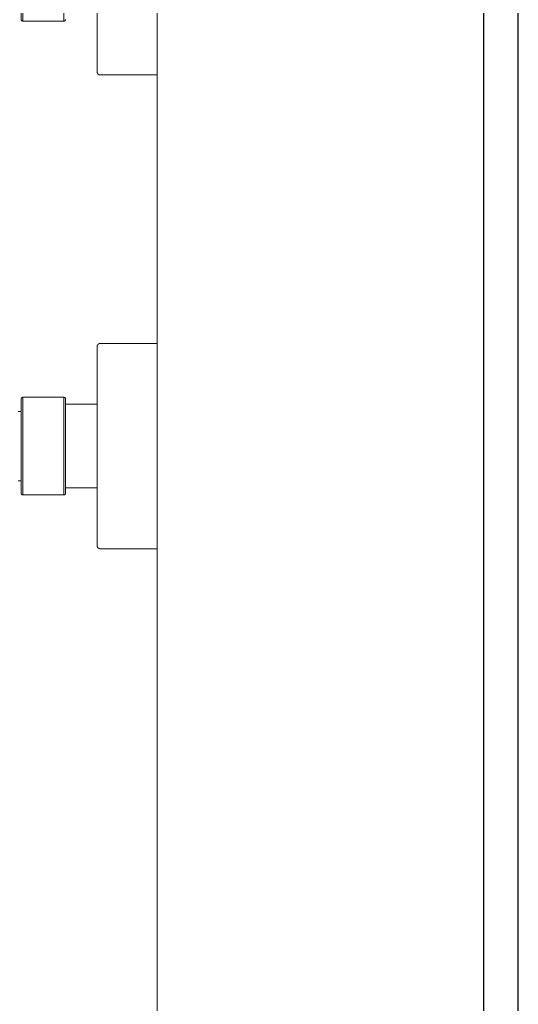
# Model space of a CAD drawing. Header units: millimetres. Extents: x -343543 to 400519, y -115663 to 104219.
# Drawn here: x -173098.1 to -172953.1, y 4753.7 to 5039.8 of the extents above; entities that cross this region are included whole.
import ezdxf

# ---------------------------------------------------------------- set-up
doc = ezdxf.new("R2010")
doc.units = ezdxf.units.MM
doc.layers.get('0').update_dxf_attribs({"color": 231, "lineweight": 0})
for name, color, linetype, lineweight in [('A-SYMBOLS', 10, 'Continuous', 13), ('XREF MAT BANG TUONG XAY$0$01.Xref _MB T1$0$A-FURN', 8, 'Continuous', 5), ('XREF MAT BANG TUONG XAY$0$01.Xref _MB T1$0$A-TEXT', 8, 'Continuous', 25)]:
    doc.layers.add(name, color=color, linetype=linetype, lineweight=lineweight)
doc.layers.add('XREF MAT BANG TUONG XAY$0$A-FNSH', color=8, linetype='Continuous')

# ---------------------------------------------------------------- blocks, each defined once
blk = doc.blocks.new('*U200')
at = {"color": 8}
for p, q in [((-38.44, -16.42), (-38.44, 0)), ((97.1, -16.48), (97.1, 0)), ((-96.43, -17.2), (-39.23, -17.2)), ((39.14, -17.2), (96.34, -17.2)), ((-53.85, -38.59), (-53.85, -26.61)), ((81.69, -38.62), (81.69, -26.56)), ((-53.85, -38.47), (-81.78, -38.47)), ((-81.47, -38.91), (-54.15, -38.91)), ((81.69, -38.47), (53.76, -38.47)), ((54.07, -38.91), (81.42, -38.91))]:
    blk.add_line(p, q, dxfattribs=at)
for points in [[(-97.18, 0), (-38.44, 0)], [(38.36, 0), (38.36, -16.42), (38.39, -16.42), (38.39, -16.54), (38.42, -16.57), (38.42, -16.62), (38.44, -16.65), (38.44, -16.71), (38.47, -16.71), (38.47, -16.73), (38.5, -16.76), (38.5, -16.79), (38.53, -16.79), (38.53, -16.85), (38.56, -16.85), (38.56, -16.87), (38.58, -16.87), (38.58, -16.9), (38.61, -16.9), (38.61, -16.93), (38.64, -16.93), (38.64, -16.96), (38.67, -16.96), (38.67, -16.98), (38.69, -16.98), (38.69, -17.02), (38.72, -17.02), (38.72, -17.04), (38.75, -17.04), (38.78, -17.07), (38.81, -17.07), (38.81, -17.11), (38.86, -17.11), (38.86, -17.12), (38.92, -17.12), (38.92, -17.15), (39, -17.15), (39, -17.18), (39.12, -17.18), (39.14, -17.2)], [(38.36, 0), (97.1, 0)], [(-39.23, -17.2), (-39.2, -17.18), (-39.08, -17.18), (-39.08, -17.15), (-39, -17.15), (-39, -17.12), (-38.95, -17.12), (-38.95, -17.11), (-38.89, -17.11), (-38.89, -17.07), (-38.86, -17.07), (-38.83, -17.04), (-38.81, -17.04), (-38.81, -17.02), (-38.78, -17.02), (-38.78, -16.98), (-38.75, -16.98), (-38.75, -16.96), (-38.72, -16.96), (-38.7, -16.93), (-38.7, -16.9), (-38.67, -16.9), (-38.67, -16.87), (-38.64, -16.87), (-38.64, -16.85), (-38.61, -16.85), (-38.61, -16.81), (-38.59, -16.79), (-38.59, -16.76), (-38.55, -16.76), (-38.55, -16.71), (-38.52, -16.71), (-38.52, -16.65), (-38.5, -16.62), (-38.5, -16.57), (-38.47, -16.54), (-38.47, -16.42), (-38.44, -16.42)], [(96.34, -17.2), (96.34, -17.18), (96.45, -17.18), (96.45, -17.15), (96.54, -17.15), (96.54, -17.12), (96.6, -17.12), (96.6, -17.11), (96.65, -17.11), (96.65, -17.07), (96.71, -17.07), (96.71, -17.04), (96.74, -17.04), (96.74, -17.02), (96.77, -17.02), (96.79, -16.98), (96.82, -16.96), (96.85, -16.96), (96.85, -16.93), (96.87, -16.9), (96.9, -16.87), (96.9, -16.85), (96.93, -16.85), (96.93, -16.81), (96.96, -16.81), (96.96, -16.76), (96.99, -16.76), (96.99, -16.73), (97.01, -16.71), (97.01, -16.65), (97.05, -16.65), (97.05, -16.6), (97.07, -16.6), (97.07, -16.48), (97.1, -16.48)], [(55.77, -26.25), (55.77, -17.2)], [(79.68, -17.2), (79.68, -26.25)], [(-81.78, -26.72), (-53.85, -26.72)], [(-53.85, -26.61), (-53.88, -26.58), (-53.88, -26.53), (-53.9, -26.53), (-53.9, -26.47), (-53.93, -26.47), (-53.93, -26.45), (-53.96, -26.42), (-53.96, -26.38), (-53.99, -26.38), (-53.99, -26.36), (-54.05, -26.36), (-54.05, -26.33), (-54.07, -26.33), (-54.07, -26.3), (-54.15, -26.3), (-54.15, -26.28), (-54.26, -26.28), (-54.26, -26.25)], [(81.27, -26.25), (54.18, -26.25), (54.18, -26.28), (54.07, -26.28), (54.07, -26.3), (53.98, -26.3), (53.98, -26.33), (53.96, -26.33), (53.96, -26.36), (53.94, -26.36), (53.9, -26.38), (53.87, -26.42), (53.87, -26.45), (53.85, -26.45), (53.85, -26.47), (53.82, -26.47), (53.82, -26.53), (53.79, -26.53), (53.79, -26.61), (53.76, -26.61)], [(53.76, -26.61), (53.76, -38.59), (53.79, -38.59), (53.79, -38.67), (53.82, -38.67), (53.82, -38.73), (53.85, -38.73), (53.85, -38.76), (53.87, -38.76), (53.87, -38.79), (53.9, -38.79), (53.9, -38.81), (53.94, -38.81), (53.94, -38.83), (53.96, -38.83), (53.96, -38.87), (53.98, -38.87), (54.02, -38.9), (54.07, -38.9), (54.07, -38.91)], [(53.76, -26.72), (81.69, -26.72)], [(81.69, -26.56), (81.67, -26.56), (81.67, -26.49), (81.64, -26.49), (81.64, -26.47), (81.61, -26.45), (81.61, -26.42), (81.58, -26.42), (81.58, -26.38), (81.56, -26.38), (81.56, -26.36), (81.53, -26.36), (81.5, -26.33), (81.47, -26.33), (81.47, -26.3), (81.42, -26.3), (81.42, -26.28), (81.27, -26.28), (81.27, -26.25)], [(-54.15, -38.91), (-54.15, -38.9), (-54.1, -38.9), (-54.07, -38.87), (-54.05, -38.87), (-54.05, -38.83), (-54.01, -38.83), (-54.01, -38.81), (-53.99, -38.81), (-53.96, -38.79), (-53.96, -38.76), (-53.93, -38.76), (-53.93, -38.73), (-53.9, -38.73), (-53.9, -38.67), (-53.88, -38.67), (-53.88, -38.59), (-53.85, -38.59)], [(57.79, -39.85), (57.79, -38.91)], [(77.66, -38.91), (77.66, -39.85)], [(81.42, -38.91), (81.42, -38.9), (81.47, -38.9), (81.47, -38.87), (81.5, -38.87), (81.5, -38.83), (81.56, -38.83), (81.56, -38.81), (81.58, -38.81), (81.58, -38.79), (81.61, -38.79), (81.61, -38.73), (81.64, -38.73), (81.64, -38.69), (81.67, -38.69), (81.67, -38.64), (81.69, -38.62)]]:
    blk.add_lwpolyline(points, dxfattribs=at)
blk = doc.blocks.new('XREF MAT BANG TUONG XAY$0$01.Xref _MB T1$0$Phong tam')
at = {"layer": 'XREF MAT BANG TUONG XAY$0$01.Xref _MB T1$0$A-FURN', "color": 8, "xscale": 1.016, "yscale": 1.016, "zscale": 1.016, "rotation": 270}
blk.add_blockref('*U200', (-330, 1984.71), dxfattribs=at)
at = {"layer": 'XREF MAT BANG TUONG XAY$0$01.Xref _MB T1$0$A-FURN', "color": 8, "elevation": 0}
blk.add_lwpolyline([(-330, 2460), (-235, 2460), (-235, 1480), (-330, 1480)], close=True, dxfattribs=at)
blk = doc.blocks.new('01.Xref _MB T1')
at = {"layer": 'XREF MAT BANG TUONG XAY$0$01.Xref _MB T1$0$A-TEXT', "color": 8}
blk.add_blockref('XREF MAT BANG TUONG XAY$0$01.Xref _MB T1$0$Phong tam', (8605.00011, 2999.99999), dxfattribs=at)
at = {"layer": 'XREF MAT BANG TUONG XAY$0$A-FNSH', "color": 8}
for points in [[(5585.00065, 3429.9998), (5730.00065, 3430.00006), (5730.00065, 3235.00016), (6819.99957, 3235.00016), (6819.99957, 3435.00006), (6965.00011, 3434.9998), (6965.00011, 3235.00006), (8370.00011, 3234.99991), (8370.00011, 4335.00013), (6965.00011, 4334.99987), (6965.00011, 4134.99998), (6820.00011, 4134.99998), (6820.00011, 4479.99998), (8370.00011, 4480.00014), (8370.00011, 5459.99999), (7175.00045, 5459.99999), (7175.00045, 5604.99999), (8370.00011, 5604.99999), (8370.00011, 6584.99999)], [(5595.00065, 3419.99982), (5720.00065, 3420.00004), (5720.00065, 3225.00016), (6829.99957, 3225.00016), (6829.99957, 3425.00004), (6955.00011, 3424.99982), (6955.00011, 3225.00006), (8380.00011, 3224.9999), (8380.00011, 4345.00014), (6955.00011, 4344.99987), (6955.00011, 4144.99998), (6830.00011, 4144.99998), (6830.00011, 4469.99998), (8380.00011, 4470.00014), (8380.00011, 5469.99999), (7185.00045, 5469.99999), (7185.00045, 5594.99999), (8380.00011, 5594.99999), (8380.00011, 6594.99999)]]:
    blk.add_lwpolyline(points, dxfattribs=at)

msp = doc.modelspace()

# ---------------------------------------------------------------- block references
at = {"layer": 'A-SYMBOLS'}
msp.add_blockref('01.Xref _MB T1', (-181333.08, 0), dxfattribs=at)

doc.saveas('drawing.dxf')
